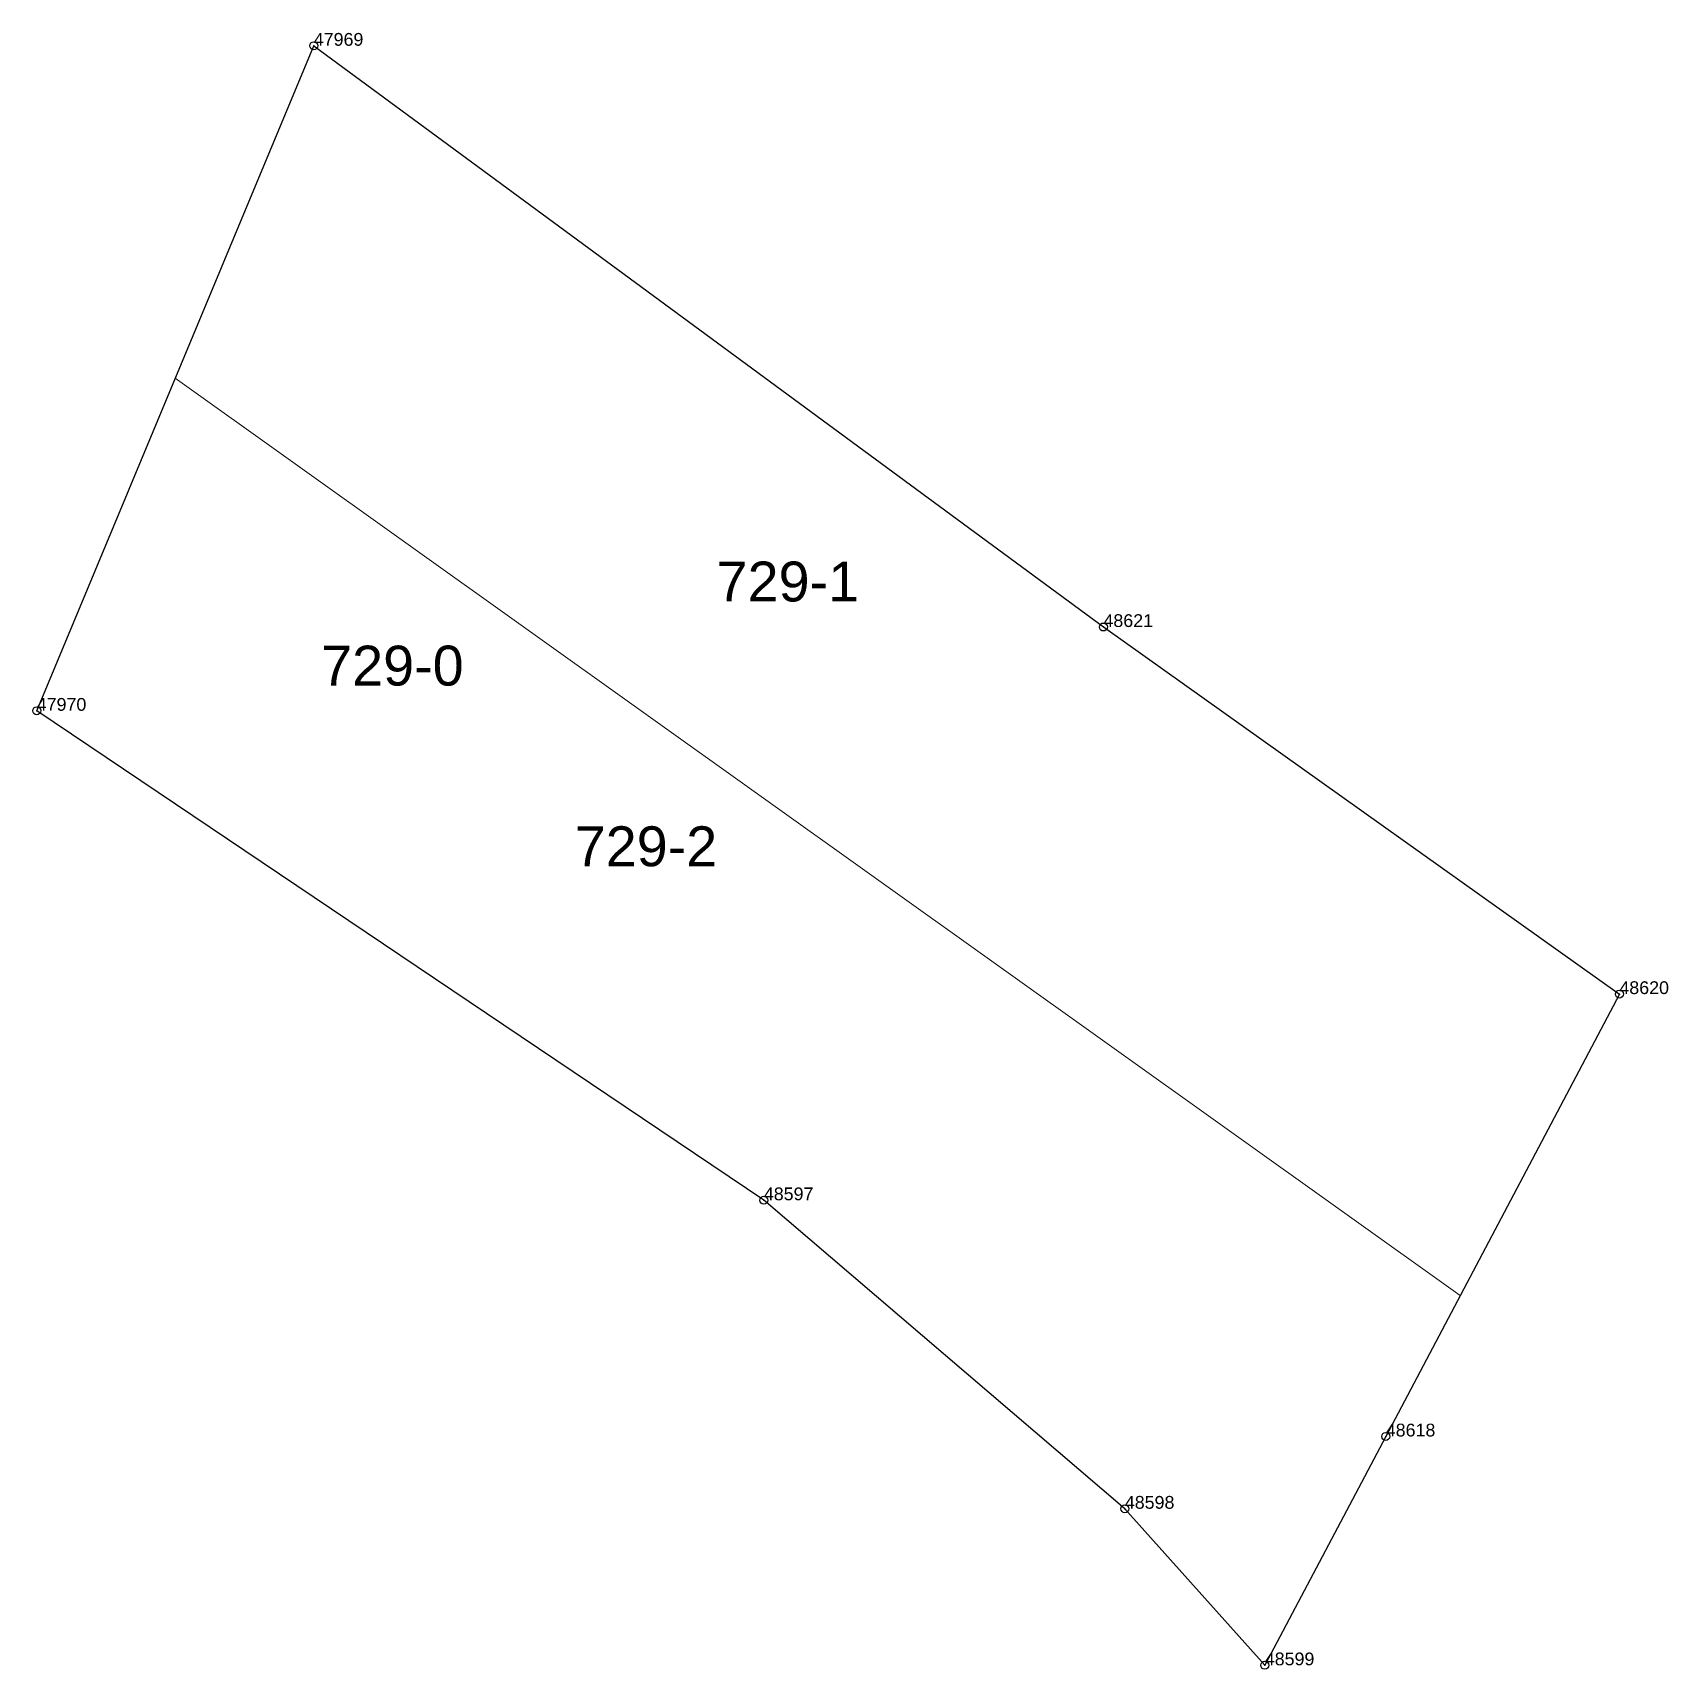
# Model space of a CAD drawing. Header units: metres. Extents: x 7509306 to 7511703, y 4689214 to 4691173.
# Drawn here: x 7510093.5 to 7510196, y 4689846.9 to 4689949.5 of the extents above; entities that cross this region are included whole.
import ezdxf

# ---------------------------------------------------------------- set-up
doc = ezdxf.new("R2010")
doc.units = ezdxf.units.M
doc.header["$PDMODE"] = 32
doc.header["$PDSIZE"] = 0.5
for name, color, linetype in [('Nr e Pikave Gjeodezike te Parceles Baze', 7, 'Continuous'), ('Nr Parceles Baze', 7, 'Continuous'), ('Parcela Baze', 7, 'Continuous'), ('Pikat', 7, 'Continuous')]:
    doc.layers.add(name, color=color, linetype=linetype)
doc.layers.add('Nr-Ri', color=1, linetype='Continuous', lineweight=0)
doc.layers.add('Par-Re', color=1, linetype='Continuous', lineweight=0)
doc.styles.get("Standard").update_dxf_attribs({"font": 'arial.ttf'})

msp = doc.modelspace()

# ---------------------------------------------------------------- linework, layer by layer
at = {"layer": 'Par-Re', "flags": 128}
for points in [[(7510160.56, 4689912.23), (7510111.08, 4689948.65), (7510102.4, 4689927.82), (7510182.91, 4689870.34), (7510192.89, 4689889.23)], [(7510102.4, 4689927.82), (7510093.72, 4689906.98), (7510139.28, 4689876.31), (7510161.9, 4689856.98), (7510170.67, 4689847.17), (7510178.25, 4689861.51), (7510182.91, 4689870.34)]]:
    msp.add_lwpolyline(points, close=True, dxfattribs=at)
at = {"layer": 'Parcela Baze'}
msp.add_lwpolyline([(7510160.56, 4689912.23), (7510192.89, 4689889.23), (7510178.25, 4689861.51), (7510170.67, 4689847.17), (7510161.9, 4689856.98), (7510139.28, 4689876.31), (7510093.72, 4689906.98), (7510111.08, 4689948.65), (7510160.56, 4689912.23)], dxfattribs=at)
at = {"layer": 'Pikat'}
for p in [(7510111.08, 4689948.65), (7510160.56, 4689912.23), (7510093.72, 4689906.98), (7510192.89, 4689889.23), (7510139.28, 4689876.31), (7510178.25, 4689861.51), (7510161.9, 4689856.98), (7510170.67, 4689847.17)]:
    msp.add_point(p, dxfattribs=at)

# ---------------------------------------------------------------- texts
at = {"layer": 'Nr e Pikave Gjeodezike te Parceles Baze'}
for s, p in [('47969', (7510111.08, 4689948.65)), ('48621', (7510160.56, 4689912.23)), ('47970', (7510093.72, 4689906.98)), ('48620', (7510192.89, 4689889.23)), ('48597', (7510139.28, 4689876.31)), ('48618', (7510178.25, 4689861.51)), ('48598', (7510161.9, 4689856.98)), ('48599', (7510170.67, 4689847.17))]:
    msp.add_text(s, height=0.8, dxfattribs=at).set_placement(p)
at = {"layer": 'Nr Parceles Baze'}
msp.add_text('729-0', height=2.5, dxfattribs=at).set_placement((7510111.54, 4689908.56))
at = {"layer": 'Nr-Ri'}
for s, p in [('729-1', (7510136.32, 4689913.83)), ('729-2', (7510127.43, 4689897.24))]:
    msp.add_text(s, height=2.5, dxfattribs=at).set_placement(p)

doc.saveas('drawing.dxf')
